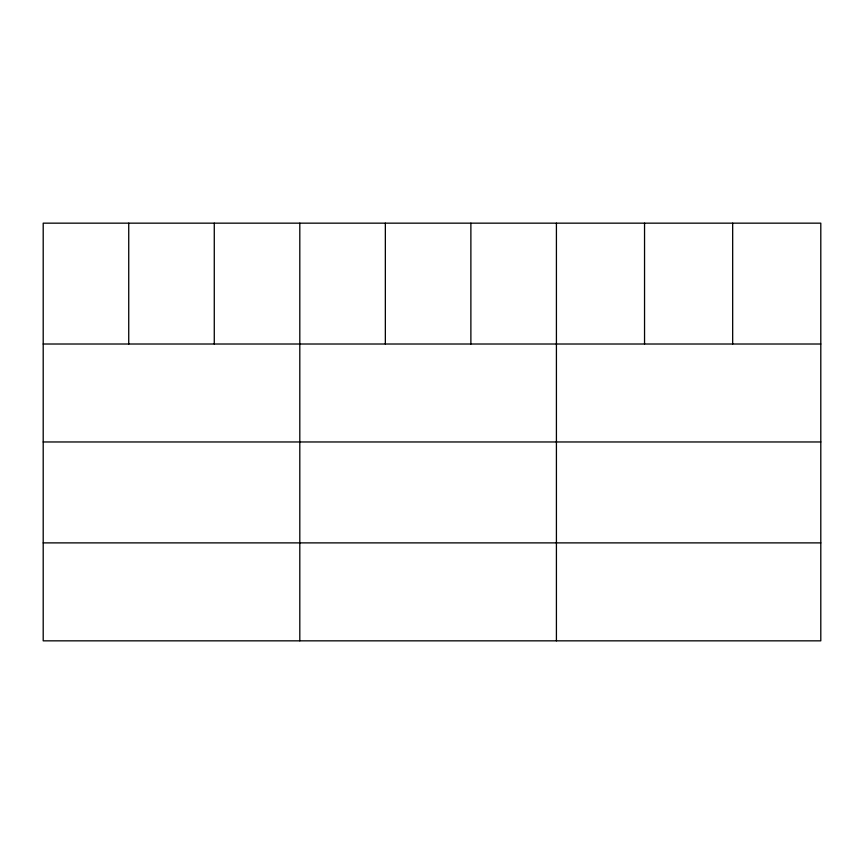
<?xml version="1.0" encoding="UTF-8"?>
<svg xmlns="http://www.w3.org/2000/svg" width="864" height="864" viewBox="0 0 864 864"><rect width="100%" height="100%" fill="white"/><g stroke="black" fill="none" stroke-linecap="round" stroke-linejoin="round"><path stroke-width="1.3" d="M820.8 441.968L820.8 223.16L43.2 223.16L43.2 640.84L820.8 640.84L820.8 441.968L43.2 441.968M43.2 344.012L820.8 344.012M43.2 542.884L820.8 542.884M732.672 223.16L732.672 344.012M644.544 223.16L644.544 344.012M556.416 223.16L556.416 640.84M470.88 223.16L470.88 344.012M385.344 223.16L385.344 344.012M299.808 223.16L299.808 640.84M214.272 223.16L214.272 344.012M128.736 223.16L128.736 344.012"/></g></svg>
